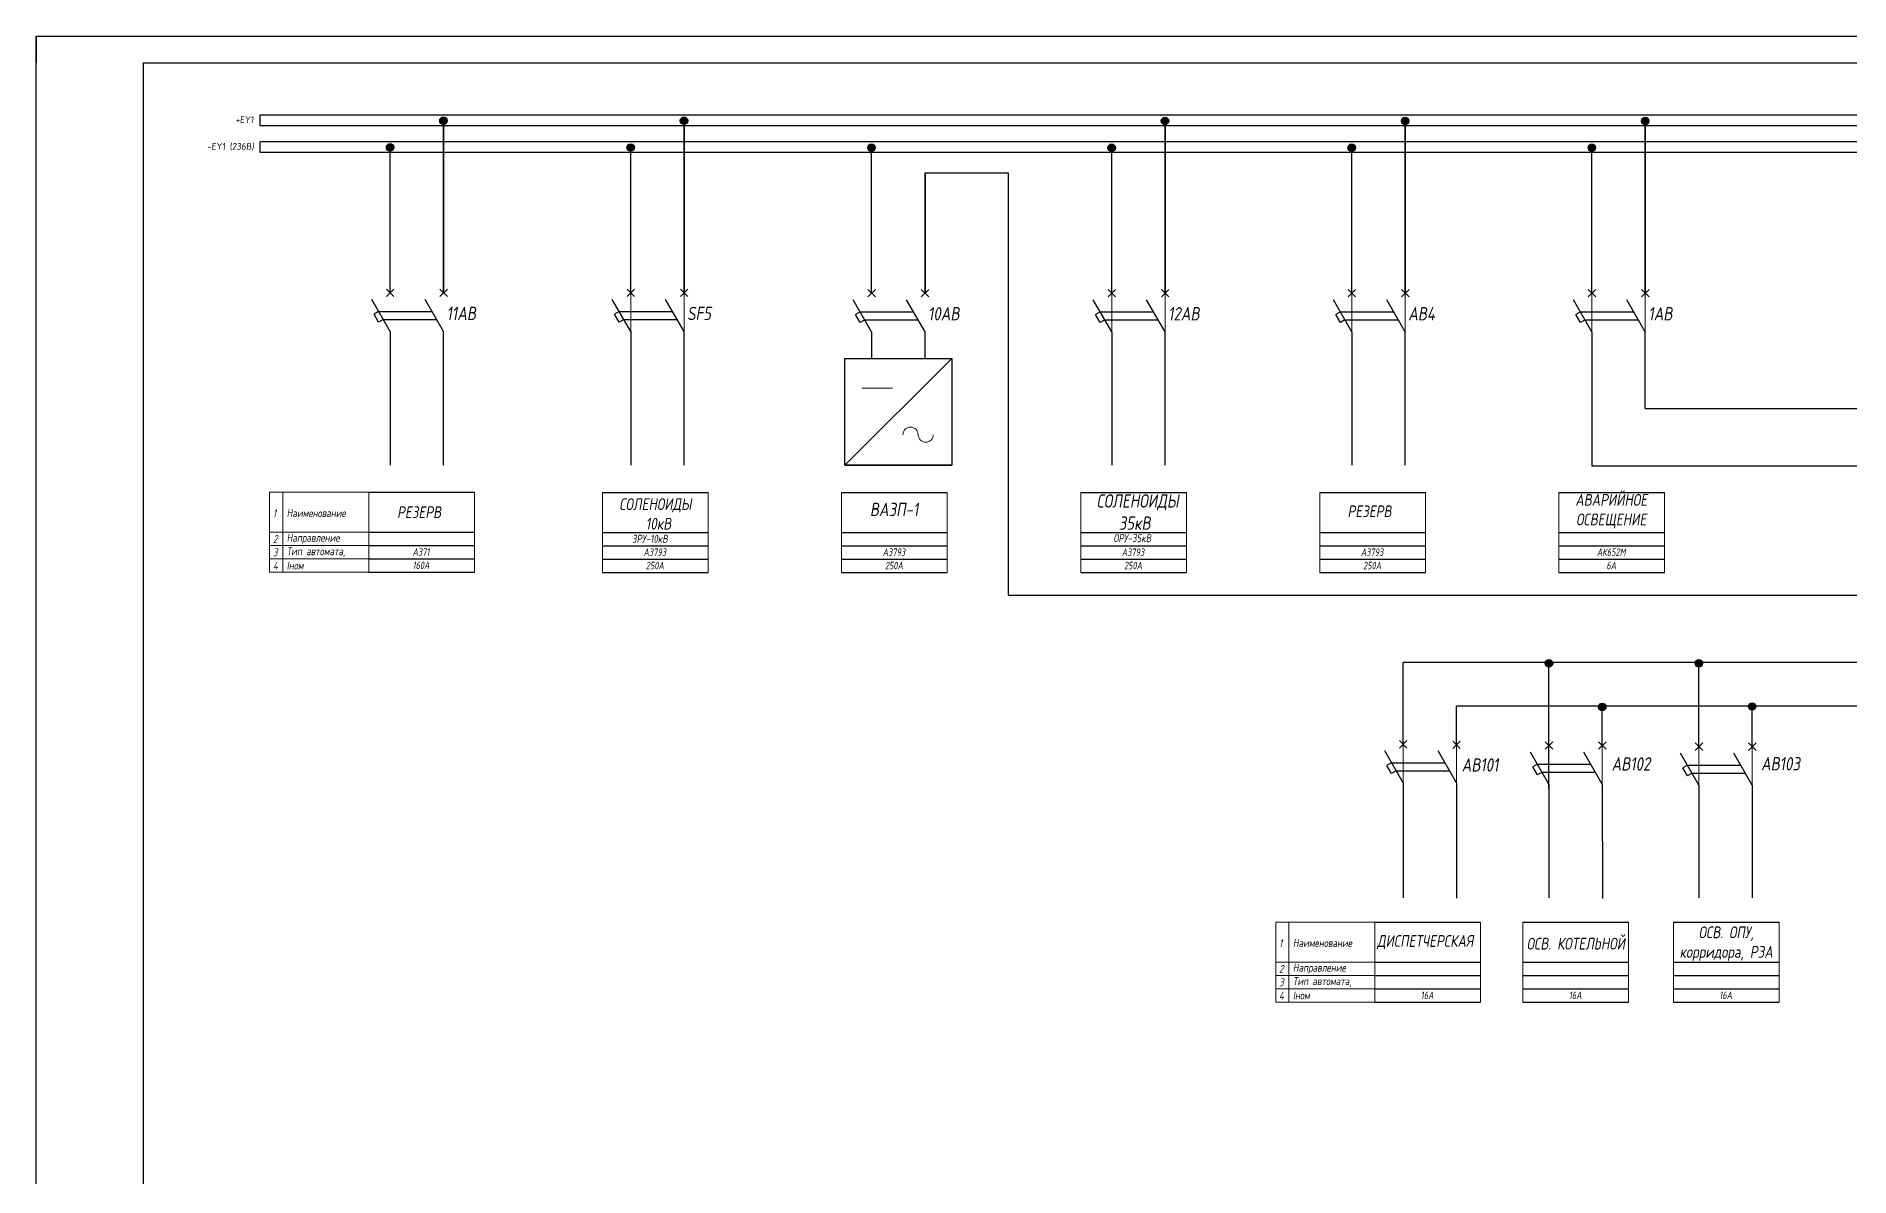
# Model space of a CAD drawing. Header units: millimetres. Extents: x 9 to 2240, y -207 to 4598.
# Drawn here: x 1147.5 to 1487.4, y 4384.5 to 4598.3 of the extents above; entities that cross this region are included whole.
import ezdxf

# ---------------------------------------------------------------- set-up
doc = ezdxf.new("R2010")
doc.units = ezdxf.units.MM
doc.layers.add('Разрывы', color=10, linetype='Continuous')
doc.styles.add('eskdw', font='', dxfattribs={"oblique": 10})
doc.styles.add('GOST', font='', dxfattribs={"oblique": 10, "height": 2.5})
doc.styles.get("Standard").update_dxf_attribs({"font": '', "oblique": 10, "height": 2.5})
doc.styles.add('Гост', font='', dxfattribs={"oblique": 10, "height": 1.4})
doc.styles.add('Шины', font='', dxfattribs={"oblique": 5, "height": 1.2})
doc.styles.get('eskdw').set_extended_font_data('GOST type A')
doc.styles.get('GOST').set_extended_font_data('GOST type A')
doc.styles.get('Standard').set_extended_font_data('GOST type A')
doc.styles.get('Гост').set_extended_font_data('GOST type A')
doc.styles.get('Шины').set_extended_font_data('GOST type B')

msp = doc.modelspace()

# ---------------------------------------------------------------- hatches: boundary and pattern name
for points in [[(1224.52, 4582.49, 1), (1223.12, 4582.49, 1)], [(1269.61, 4582.48, 1), (1268.21, 4582.48, 1)], [(1359.76, 4582.43, 1), (1358.36, 4582.43, 1)], [(1404.76, 4582.43, 1), (1403.36, 4582.43, 1)], [(1449.76, 4582.43, 1), (1448.36, 4582.43, 1)], [(1214.53, 4577.48, 1), (1213.13, 4577.48, 1)], [(1214.53, 4577.48, 1), (1213.13, 4577.48, 1)], [(1259.61, 4577.47, 1), (1258.21, 4577.47, 1)], [(1259.61, 4577.47, 1), (1258.21, 4577.47, 1)], [(1304.76, 4577.42, 1), (1303.36, 4577.42, 1)], [(1304.76, 4577.42, 1), (1303.36, 4577.42, 1)], [(1349.76, 4577.42, 1), (1348.36, 4577.42, 1)], [(1349.76, 4577.42, 1), (1348.36, 4577.42, 1)], [(1394.76, 4577.42, 1), (1393.36, 4577.42, 1)], [(1394.76, 4577.42, 1), (1393.36, 4577.42, 1)], [(1439.76, 4577.42, 1), (1438.36, 4577.42, 1)], [(1439.76, 4577.42, 1), (1438.36, 4577.42, 1)], [(1431.72, 4480.77, 1), (1430.32, 4480.77, 1)], [(1431.72, 4480.77, 1), (1430.32, 4480.77, 1)], [(1431.72, 4480.77, 1), (1430.32, 4480.77, 1)], [(1459.81, 4480.76, 1), (1458.41, 4480.76, 1)], [(1459.81, 4480.76, 1), (1458.41, 4480.76, 1)], [(1459.81, 4480.76, 1), (1458.41, 4480.76, 1)], [(1441.71, 4472.6, 1), (1440.31, 4472.6, 1)], [(1441.71, 4472.6, 1), (1440.31, 4472.6, 1)], [(1441.71, 4472.6, 1), (1440.31, 4472.6, 1)], [(1469.81, 4472.67, 1), (1468.41, 4472.67, 1)], [(1469.81, 4472.67, 1), (1468.41, 4472.67, 1)], [(1469.81, 4472.67, 1), (1468.41, 4472.67, 1)]]:
    msp.add_hatch(color=256).paths.add_polyline_path(points)

# ---------------------------------------------------------------- linework, layer by layer
for p, q in [((1147.52, 4023.95), (1147.52, 4598.32)), ((1147.52, 4598.32), (1147.52, 4593.32)), ((1147.52, 4598.32), (2240.14, 4598.32)), ((1167.52, 4593.32), (1167.52, 4029.31)), ((1167.52, 4593.32), (1357.52, 4593.32)), ((1357.52, 4593.32), (1567.52, 4593.32)), ((1615.09, 4583.53), (1189.5, 4583.53)), ((1189.5, 4581.53), (1189.5, 4583.53)), ((1615.09, 4581.53), (1189.5, 4581.53)), ((1223.85, 4582.46), (1223.85, 4550.22)), ((1223.85, 4550.22), (1223.85, 4582.46)), ((1268.94, 4582.45), (1268.94, 4550.21)), ((1268.94, 4550.21), (1268.94, 4582.45)), ((1359.08, 4582.4), (1359.08, 4550.16)), ((1359.08, 4550.16), (1359.08, 4582.4)), ((1404.08, 4582.4), (1404.08, 4550.16)), ((1404.08, 4550.16), (1404.08, 4582.4)), ((1449.08, 4582.4), (1449.08, 4550.16)), ((1449.08, 4550.16), (1449.08, 4582.4)), ((1615.09, 4578.53), (1189.5, 4578.53)), ((1189.5, 4576.53), (1189.5, 4578.53)), ((1615.09, 4576.53), (1189.5, 4576.53)), ((1213.85, 4550.22), (1213.85, 4577.66)), ((1213.85, 4550.22), (1213.85, 4577.66)), ((1258.94, 4550.21), (1258.94, 4577.65)), ((1258.94, 4550.21), (1258.94, 4577.65)), ((1304.08, 4550.16), (1304.08, 4577.6)), ((1304.08, 4550.16), (1304.08, 4577.6)), ((1349.08, 4550.16), (1349.08, 4577.6)), ((1349.08, 4550.16), (1349.08, 4577.6)), ((1394.08, 4550.16), (1394.08, 4577.6)), ((1394.08, 4550.16), (1394.08, 4577.6)), ((1439.08, 4550.16), (1439.08, 4577.6)), ((1439.08, 4550.16), (1439.08, 4577.6)), ((1314.08, 4572.73), (1314.08, 4550.16)), ((1314.08, 4550.16), (1314.08, 4572.73)), ((1314.08, 4572.73), (1329.65, 4572.73)), ((1329.65, 4572.73), (1329.65, 4493.54)), ((1213.14, 4549.51), (1214.56, 4550.93)), ((1214.56, 4549.51), (1213.14, 4550.93)), ((1223.14, 4549.51), (1224.56, 4550.93)), ((1224.56, 4549.51), (1223.14, 4550.93)), ((1258.23, 4549.51), (1259.64, 4550.92)), ((1259.64, 4549.51), (1258.23, 4550.92)), ((1268.23, 4549.51), (1269.64, 4550.92)), ((1269.64, 4549.51), (1268.23, 4550.92)), ((1213.85, 4542.99), (1210.38, 4548.99)), ((1223.85, 4542.99), (1220.38, 4548.99)), ((1258.94, 4542.98), (1255.47, 4548.98)), ((1268.94, 4542.98), (1265.47, 4548.98)), ((1304.08, 4542.93), (1300.62, 4548.93)), ((1303.38, 4549.45), (1304.79, 4550.87)), ((1304.79, 4549.45), (1303.38, 4550.87)), ((1314.08, 4542.93), (1310.62, 4548.93)), ((1313.38, 4549.45), (1314.79, 4550.87)), ((1314.79, 4549.45), (1313.38, 4550.87)), ((1349.08, 4542.93), (1345.62, 4548.93)), ((1348.38, 4549.45), (1349.79, 4550.87)), ((1349.79, 4549.45), (1348.38, 4550.87)), ((1359.08, 4542.93), (1355.62, 4548.93)), ((1358.38, 4549.45), (1359.79, 4550.87)), ((1359.79, 4549.45), (1358.38, 4550.87)), ((1394.08, 4542.93), (1390.62, 4548.93)), ((1393.38, 4549.45), (1394.79, 4550.87)), ((1394.79, 4549.45), (1393.38, 4550.87)), ((1404.08, 4542.93), (1400.62, 4548.93)), ((1403.38, 4549.45), (1404.79, 4550.87)), ((1404.79, 4549.45), (1403.38, 4550.87)), ((1439.08, 4542.93), (1435.62, 4548.93)), ((1438.38, 4549.45), (1439.79, 4550.87)), ((1439.79, 4549.45), (1438.38, 4550.87)), ((1449.08, 4542.93), (1445.62, 4548.93)), ((1448.38, 4549.45), (1449.79, 4550.87)), ((1449.79, 4549.45), (1448.38, 4550.87)), ((1211.68, 4546.74), (1210.82, 4546.24)), ((1211.68, 4544.74), (1210.82, 4546.24)), ((1211.68, 4546.74), (1221.68, 4546.74)), ((1212.55, 4545.24), (1211.68, 4544.74)), ((1212.55, 4545.24), (1222.55, 4545.24)), ((1221.25, 4547.49), (1221.25, 4547.49)), ((1256.77, 4546.73), (1255.9, 4546.23)), ((1256.77, 4544.73), (1255.9, 4546.23)), ((1256.77, 4546.73), (1266.77, 4546.73)), ((1257.64, 4545.23), (1256.77, 4544.73)), ((1257.64, 4545.23), (1267.64, 4545.23)), ((1266.34, 4547.48), (1266.34, 4547.48)), ((1301.92, 4546.68), (1301.05, 4546.18)), ((1301.92, 4544.68), (1301.05, 4546.18)), ((1301.92, 4546.68), (1311.92, 4546.68)), ((1302.79, 4545.18), (1301.92, 4544.68)), ((1302.79, 4545.18), (1312.79, 4545.18)), ((1311.49, 4547.43), (1311.49, 4547.43)), ((1346.92, 4546.68), (1346.05, 4546.18)), ((1346.92, 4544.68), (1346.05, 4546.18)), ((1346.92, 4546.68), (1356.92, 4546.68)), ((1347.79, 4545.18), (1346.92, 4544.68)), ((1347.79, 4545.18), (1357.79, 4545.18)), ((1356.49, 4547.43), (1356.49, 4547.43)), ((1391.92, 4546.68), (1391.05, 4546.18)), ((1391.92, 4544.68), (1391.05, 4546.18)), ((1391.92, 4546.68), (1401.92, 4546.68)), ((1392.79, 4545.18), (1391.92, 4544.68)), ((1392.79, 4545.18), (1402.79, 4545.18)), ((1401.49, 4547.43), (1401.49, 4547.43)), ((1436.92, 4546.68), (1436.05, 4546.18)), ((1436.92, 4544.68), (1436.05, 4546.18)), ((1436.92, 4546.68), (1446.92, 4546.68)), ((1437.79, 4545.18), (1436.92, 4544.68)), ((1437.79, 4545.18), (1447.79, 4545.18)), ((1446.49, 4547.43), (1446.49, 4547.43)), ((1213.85, 4542.99), (1213.85, 4517.93)), ((1223.85, 4517.93), (1223.85, 4542.99)), ((1258.94, 4542.98), (1258.94, 4517.93)), ((1268.94, 4517.93), (1268.94, 4542.98)), ((1304.08, 4542.93), (1304.08, 4537.93)), ((1314.08, 4537.93), (1314.08, 4542.93)), ((1349.08, 4542.93), (1349.08, 4517.93)), ((1359.08, 4517.93), (1359.08, 4542.93)), ((1394.08, 4542.93), (1394.08, 4517.93)), ((1404.08, 4517.93), (1404.08, 4542.93)), ((1439.08, 4542.93), (1439.08, 4517.77)), ((1449.08, 4528.51), (1449.08, 4542.93)), ((1299.08, 4517.93), (1319.08, 4537.93)), ((1319.08, 4537.93), (1319.08, 4517.93)), ((1449.08, 4528.51), (1523.56, 4528.51)), ((1299.08, 4517.93), (1319.08, 4517.93)), ((1309.08, 4517.93), (1311.58, 4517.93)), ((1439.08, 4517.77), (1512.7, 4517.77)), ((1209.82, 4512.85), (1229.63, 4512.85)), ((1253.64, 4512.82), (1273.45, 4512.82)), ((1298.45, 4512.82), (1318.26, 4512.82)), ((1343.26, 4512.82), (1363.07, 4512.82)), ((1388.07, 4512.82), (1407.88, 4512.82)), ((1432.88, 4512.82), (1452.69, 4512.82)), ((1209.82, 4505.35), (1229.63, 4505.35)), ((1253.64, 4505.32), (1273.45, 4505.32)), ((1298.45, 4505.32), (1318.26, 4505.32)), ((1343.26, 4505.32), (1363.07, 4505.32)), ((1388.07, 4505.32), (1407.88, 4505.32)), ((1432.88, 4505.32), (1452.69, 4505.32)), ((1209.82, 4502.85), (1229.63, 4502.85)), ((1209.82, 4500.35), (1229.63, 4500.35)), ((1253.64, 4502.82), (1273.45, 4502.82)), ((1253.64, 4500.32), (1273.45, 4500.32)), ((1298.45, 4502.82), (1318.26, 4502.82)), ((1298.45, 4500.32), (1318.26, 4500.32)), ((1343.26, 4502.82), (1363.07, 4502.82)), ((1343.26, 4500.32), (1363.07, 4500.32)), ((1388.07, 4502.82), (1407.88, 4502.82)), ((1388.07, 4500.32), (1407.88, 4500.32)), ((1432.88, 4502.82), (1452.69, 4502.82)), ((1432.88, 4500.32), (1452.69, 4500.32)), ((1209.82, 4497.85), (1229.63, 4497.85)), ((1209.82, 4497.85), (1229.63, 4497.85)), ((1253.64, 4497.82), (1273.45, 4497.82)), ((1253.64, 4497.82), (1273.45, 4497.82)), ((1298.45, 4497.82), (1318.26, 4497.82)), ((1298.45, 4497.82), (1318.26, 4497.82)), ((1343.26, 4497.82), (1363.07, 4497.82)), ((1343.26, 4497.82), (1363.07, 4497.82)), ((1388.07, 4497.82), (1407.88, 4497.82)), ((1388.07, 4497.82), (1407.88, 4497.82)), ((1432.88, 4497.82), (1452.69, 4497.82)), ((1432.88, 4497.82), (1452.69, 4497.82)), ((1329.65, 4493.54), (1568.97, 4493.54)), ((1512.7, 4480.92), (1403.69, 4480.92)), ((1403.69, 4470.58), (1403.69, 4480.92)), ((1431.02, 4457.22), (1431.02, 4480.92)), ((1459.13, 4475.02), (1459.13, 4480.72)), ((1413.69, 4465.58), (1413.7, 4472.74)), ((1523.57, 4472.74), (1413.7, 4472.74)), ((1441.02, 4465.36), (1441.02, 4472.74)), ((1459.13, 4465.27), (1459.13, 4476.07)), ((1469.13, 4465.16), (1469.13, 4472.74)), ((1403.69, 4465.58), (1403.69, 4470.58)), ((1403.69, 4465.58), (1403.69, 4470.58)), ((1431.02, 4465.36), (1431.02, 4470.36)), ((1431.02, 4465.36), (1431.02, 4470.36)), ((1459.13, 4465.16), (1459.13, 4470.16)), ((1459.13, 4465.16), (1459.13, 4470.16)), ((1402.98, 4464.87), (1404.4, 4466.29)), ((1404.4, 4464.87), (1402.98, 4466.29)), ((1412.98, 4464.77), (1414.4, 4466.18)), ((1414.4, 4464.77), (1412.98, 4466.18)), ((1430.31, 4464.65), (1431.72, 4466.07)), ((1431.72, 4464.65), (1430.31, 4466.07)), ((1440.31, 4464.65), (1441.72, 4466.07)), ((1441.72, 4464.65), (1440.31, 4466.07)), ((1403.69, 4458.34), (1400.23, 4464.34)), ((1413.69, 4458.34), (1410.23, 4464.34)), ((1431.02, 4458.13), (1427.55, 4464.13)), ((1441.02, 4458.13), (1437.55, 4464.13)), ((1459.13, 4457.92), (1455.66, 4463.92)), ((1458.42, 4464.45), (1459.84, 4465.86)), ((1459.84, 4464.45), (1458.42, 4465.86)), ((1469.13, 4457.92), (1465.66, 4463.92)), ((1468.42, 4464.45), (1469.84, 4465.86)), ((1469.84, 4464.45), (1468.42, 4465.86)), ((1401.53, 4462.09), (1400.66, 4461.59)), ((1401.53, 4460.09), (1400.66, 4461.59)), ((1401.53, 4462.09), (1411.53, 4462.09)), ((1402.39, 4460.59), (1401.53, 4460.09)), ((1402.39, 4460.59), (1412.39, 4460.59)), ((1428.85, 4461.88), (1427.99, 4461.38)), ((1428.85, 4459.88), (1427.99, 4461.38)), ((1428.85, 4461.88), (1438.85, 4461.88)), ((1429.72, 4460.38), (1428.85, 4459.88)), ((1429.72, 4460.38), (1439.72, 4460.38)), ((1456.96, 4461.67), (1456.1, 4461.17)), ((1456.96, 4459.67), (1456.1, 4461.17)), ((1456.96, 4461.67), (1466.96, 4461.67)), ((1457.83, 4460.17), (1456.96, 4459.67)), ((1457.83, 4460.17), (1467.83, 4460.17)), ((1403.69, 4458.34), (1403.69, 4436.81)), ((1413.69, 4458.34), (1413.69, 4436.75)), ((1431.02, 4458.13), (1431.01, 4436.81)), ((1441.02, 4458.13), (1441.03, 4436.68)), ((1459.13, 4457.92), (1459.13, 4436.81)), ((1469.13, 4457.92), (1469.13, 4436.8)), ((1398.39, 4432.26), (1418.2, 4432.26)), ((1426.14, 4432.26), (1445.95, 4432.26)), ((1454.33, 4432.26), (1474.14, 4432.26)), ((1398.39, 4424.76), (1418.2, 4424.76)), ((1398.39, 4422.26), (1418.2, 4422.26)), ((1426.14, 4424.76), (1445.95, 4424.76)), ((1426.14, 4422.26), (1445.95, 4422.26)), ((1454.33, 4424.76), (1474.14, 4424.76)), ((1454.33, 4422.26), (1474.14, 4422.26)), ((1398.39, 4419.76), (1418.2, 4419.76)), ((1426.14, 4419.76), (1445.95, 4419.76)), ((1454.33, 4419.76), (1474.14, 4419.76)), ((1398.39, 4417.26), (1418.2, 4417.26)), ((1398.39, 4417.26), (1418.2, 4417.26)), ((1426.14, 4417.26), (1445.95, 4417.26)), ((1426.14, 4417.26), (1445.95, 4417.26)), ((1454.33, 4417.26), (1474.14, 4417.26)), ((1454.33, 4417.26), (1474.14, 4417.26))]:
    msp.add_line(p, q)
at = {"color": 0}
for p, q in [((1299.08, 4537.93), (1319.08, 4537.93)), ((1299.08, 4517.93), (1299.08, 4537.93)), ((1319.08, 4517.93), (1299.08, 4517.93))]:
    msp.add_line(p, q, dxfattribs=at)
at = {"lineweight": 15}
msp.add_line((1302.3, 4532.35), (1307.99, 4532.35), dxfattribs=at)
at = {"lineweight": 9}
for p, q in [((1191.25, 4512.85), (1209.82, 4512.85)), ((1191.25, 4512.85), (1191.25, 4497.85)), ((1193.7, 4512.85), (1193.7, 4497.85)), ((1209.82, 4512.85), (1209.82, 4497.85)), ((1229.63, 4512.85), (1229.63, 4497.85)), ((1229.63, 4512.85), (1229.63, 4497.85)), ((1253.64, 4512.82), (1253.64, 4497.82)), ((1273.45, 4512.82), (1273.45, 4497.82)), ((1273.45, 4512.82), (1273.45, 4497.82)), ((1298.45, 4512.82), (1298.45, 4497.82)), ((1318.26, 4512.82), (1318.26, 4497.82)), ((1318.26, 4512.82), (1318.26, 4497.82)), ((1343.26, 4512.82), (1343.26, 4497.82)), ((1363.07, 4512.82), (1363.07, 4497.82)), ((1363.07, 4512.82), (1363.07, 4497.82)), ((1388.07, 4512.82), (1388.07, 4497.82)), ((1407.88, 4512.82), (1407.88, 4497.82)), ((1407.88, 4512.82), (1407.88, 4497.82)), ((1432.88, 4512.82), (1432.88, 4497.82)), ((1452.69, 4512.82), (1452.69, 4497.82)), ((1452.69, 4512.82), (1452.69, 4497.82)), ((1191.25, 4505.35), (1209.82, 4505.35)), ((1191.25, 4502.85), (1209.82, 4502.85)), ((1191.25, 4500.35), (1209.82, 4500.35)), ((1191.25, 4497.85), (1209.82, 4497.85)), ((1191.25, 4497.85), (1209.82, 4497.85)), ((1379.82, 4432.26), (1398.39, 4432.26)), ((1379.82, 4432.26), (1379.82, 4417.26)), ((1382.27, 4432.26), (1382.27, 4417.26)), ((1398.39, 4432.26), (1398.39, 4417.26)), ((1418.2, 4432.26), (1418.2, 4417.26)), ((1418.2, 4432.26), (1418.2, 4417.26)), ((1426.14, 4432.26), (1426.14, 4417.26)), ((1445.95, 4432.26), (1445.95, 4417.26)), ((1445.95, 4432.26), (1445.95, 4417.26)), ((1454.33, 4432.26), (1454.33, 4417.26)), ((1474.14, 4432.26), (1474.14, 4417.26)), ((1474.14, 4432.26), (1474.14, 4417.26)), ((1379.82, 4424.76), (1398.39, 4424.76)), ((1379.82, 4422.26), (1398.39, 4422.26)), ((1379.82, 4419.76), (1398.39, 4419.76)), ((1379.82, 4417.26), (1398.39, 4417.26)), ((1379.82, 4417.26), (1398.39, 4417.26))]:
    msp.add_line(p, q, dxfattribs=at)
for centre in [(1223.82, 4582.49), (1268.91, 4582.48), (1359.06, 4582.43), (1404.06, 4582.43), (1449.06, 4582.43), (1213.83, 4577.48), (1213.83, 4577.48), (1258.91, 4577.47), (1258.91, 4577.47), (1304.06, 4577.42), (1304.06, 4577.42), (1349.06, 4577.42), (1349.06, 4577.42), (1394.06, 4577.42), (1394.06, 4577.42), (1439.06, 4577.42), (1439.06, 4577.42), (1431.02, 4480.77), (1431.02, 4480.77), (1431.02, 4480.77), (1459.11, 4480.76), (1459.11, 4480.76), (1459.11, 4480.76), (1441.01, 4472.6), (1441.01, 4472.6), (1441.01, 4472.6), (1469.11, 4472.67), (1469.11, 4472.67), (1469.11, 4472.67)]:
    msp.add_circle(centre, 0.7)
at = {"lineweight": 15}
for centre, start, end in [((1311.37, 4523.63), 0, 180), ((1314.22, 4523.63), 180, 0)]:
    msp.add_arc(centre, 1.42, start, end, dxfattribs=at)
at = {"layer": 'Разрывы', "lineweight": 13}
for p, q in [((1258.94, 4550.21), (1258.94, 4542.98)), ((1268.94, 4550.21), (1268.94, 4542.98)), ((1349.08, 4550.16), (1349.08, 4542.93)), ((1359.08, 4550.16), (1359.08, 4542.93)), ((1394.08, 4550.16), (1394.08, 4542.93)), ((1404.08, 4550.16), (1404.08, 4542.93)), ((1439.08, 4550.16), (1439.08, 4542.93)), ((1449.08, 4550.16), (1449.08, 4542.93)), ((1403.69, 4465.58), (1403.69, 4458.34)), ((1403.69, 4465.58), (1403.69, 4458.34)), ((1403.69, 4465.58), (1403.69, 4458.34)), ((1403.69, 4465.58), (1403.69, 4458.34)), ((1413.69, 4465.58), (1413.69, 4458.34)), ((1413.69, 4465.58), (1413.69, 4458.34)), ((1413.69, 4465.58), (1413.69, 4458.34)), ((1413.69, 4465.58), (1413.69, 4458.34)), ((1431.02, 4465.36), (1431.02, 4458.13)), ((1431.02, 4465.36), (1431.02, 4465.36)), ((1441.02, 4465.36), (1441.02, 4458.13)), ((1441.02, 4465.36), (1441.02, 4458.13)), ((1459.13, 4465.16), (1459.13, 4457.92)), ((1459.13, 4465.16), (1459.13, 4457.92)), ((1459.13, 4465.16), (1459.13, 4457.92)), ((1459.13, 4465.16), (1459.13, 4457.92)), ((1469.13, 4465.16), (1469.13, 4457.92)), ((1469.13, 4465.16), (1469.13, 4457.92))]:
    msp.add_line(p, q, dxfattribs=at)

# ---------------------------------------------------------------- texts
at = {"style": 'GOST', "oblique": 10}
for s, p in [('11АВ', (1224.4, 4545.11)), ('SF5', (1269.49, 4545.1)), ('10АВ', (1314.64, 4545.05)), ('12АВ', (1359.64, 4545.05)), ('АВ4', (1404.64, 4545.05)), ('1АВ', (1449.64, 4545.05)), ('ВАЗП-1', (1303.76, 4508.36)), ('АВ101', (1414.66, 4460.47)), ('АВ102', (1442.76, 4460.66)), ('АВ103', (1470.76, 4460.69))]:
    msp.add_text(s, height=2.5, dxfattribs=at).set_placement(p)
at = {"lineweight": 9, "style": 'eskdw', "oblique": 15}
for s, p in [('1', (1191.84, 4508.14)), ('2', (1191.84, 4503.31)), ('3', (1191.84, 4500.81)), ('4', (1191.84, 4498.31)), ('1', (1380.41, 4427.55)), ('2', (1380.41, 4422.72)), ('3', (1380.41, 4420.22)), ('4', (1380.41, 4417.72))]:
    msp.add_text(s, height=1.5, dxfattribs=at).set_placement(p)
at = {"lineweight": 9, "char_height": 1.2, "attachment_point": 1, "style": 'Шины'}
for s, width, insert in [(' +{\\H1.0833x;EY1}', 7.2274, (1184.16, 4583.33)), (' -{\\H1.0833x;EY1 (236В)}', 11.8735, (1178.83, 4578.33))]:
    msp.add_mtext_dynamic_manual_height_columns(s, width=width, gutter_width=6, heights=[0], dxfattribs=dict(at, insert=insert))
at = {"lineweight": 9, "char_height": 2.2, "attachment_point": 5, "style": 'Гост'}
for s, insert, width in [('\\pl-0.99;РЕЗЕРВ', (1219.76, 4509.09), 20), ('{\\fGOST type A|b0|i0|c204|p34;СОЛЕНОИДЫ\\P \\fGOST type A|b0|i0|c0|p34;10\\fGOST type A|b0|i0|c204|p34;кВ}', (1263.55, 4508.77), 19.8083), ('\\pl-0.99;РЕЗЕРВ', (1397.88, 4509.27), 20), ('{\\fGOST type A|b0|i0|c204|p34;АВАРИЙНОЕ\\PОСВЕЩЕНИЕ}', (1442.69, 4509.27), 20), ('\\pl-0.99;ДИСПЕТЧЕРСКАЯ', (1408.33, 4428.49), 20), ('{\\fGOST type A|b0|i0|c204|p34;ОСВ\\fGOST type A|b0|i0|c0|p34;. \\fGOST type A|b0|i0|c204|p34;КОТЕЛЬНОЙ}', (1436.05, 4428.21), 19.8083), ('{\\fGOST type A|b0|i0|c204|p34;ОСВ\\fGOST type A|b0|i0|c0|p34;. \\fGOST type A|b0|i0|c204|p34;ОПУ\\fGOST type A|b0|i0|c0|p34;, \\fGOST type A|b0|i0|c204|p34;корридора\\fGOST type A|b0|i0|c0|p34;, \\fGOST type A|b0|i0|c204|p34;РЗА}', (1464.24, 4428.21), 19.8083)]:
    msp.add_mtext(s, dxfattribs=dict(at, insert=insert, width=width))
at = {"insert": (1345.31, 4512.46), "char_height": 2.5, "attachment_point": 1, "style": 'GOST'}
msp.add_mtext_dynamic_manual_height_columns('\\pi0.92889;СОЛЕНОИДЫ \\P\\pi5.08479;35кВ', width=16.5887, gutter_width=12.5, heights=[8.33], dxfattribs=at)
at = {"lineweight": 9, "width": 20}
for s, insert, char_height, attachment_point in [('{\\fGOST type A|b0|i0|c204|p34;Наименование}', (1194.45, 4508.93), 1.5, 4), ('{\\fGOST type A|b0|i0|c204|p34;Направление}', (1194.45, 4504.1), 1.5, 4), ('{\\fGOST type A|b0|i0|c2|p34;Тип автомата, }', (1194.45, 4501.6), 1.5, 4), ('{\\fGOST 2.304 type A|b0|i0|c204|p34;А371}', (1219.63, 4501.64), 1.4, 5), ('{\\fGOST 2.304 type A|b0|i0|c204|p34;А3793}', (1263.45, 4501.6), 1.4, 5), ('{\\fGOST 2.304 type A|b0|i0|c204|p34;А3793}', (1308.26, 4501.6), 1.4, 5), ('{\\fGOST 2.304 type A|b0|i0|c204|p34;А3793}', (1353.07, 4501.6), 1.4, 5), ('{\\fGOST 2.304 type A|b0|i0|c204|p34;А3793}', (1397.88, 4501.6), 1.4, 5), ('{\\fGOST 2.304 type A|b0|i0|c204|p34;АК652М}', (1442.69, 4501.6), 1.4, 5), ('{\\fGOST type A|b0|i0|c2|p34;Iном}', (1194.45, 4499.1), 1.5, 4), ('{\\fGOST 2.304 type A|b0|i0|c204|p34;160А}', (1219.63, 4499.14), 1.4, 5), ('{\\fGOST 2.304 type A|b0|i0|c204|p34;250А}', (1263.45, 4499.1), 1.4, 5), ('{\\fGOST 2.304 type A|b0|i0|c204|p34;250А}', (1308.26, 4499.1), 1.4, 5), ('{\\fGOST 2.304 type A|b0|i0|c204|p34;250А}', (1353.07, 4499.1), 1.4, 5), ('{\\fGOST 2.304 type A|b0|i0|c204|p34;250А}', (1397.88, 4499.1), 1.4, 5), ('{\\fGOST 2.304 type A|b0|i0|c204|p34;6А}', (1442.69, 4499.1), 1.4, 5), ('{\\fGOST type A|b0|i0|c204|p34;Наименование}', (1383.03, 4428.34), 1.5, 4), ('{\\fGOST type A|b0|i0|c204|p34;Направление}', (1383.03, 4423.51), 1.5, 4), ('{\\fGOST type A|b0|i0|c2|p34;Тип автомата, }', (1383.03, 4421.01), 1.5, 4), ('{\\fGOST type A|b0|i0|c2|p34;Iном}', (1383.03, 4418.51), 1.5, 4), ('{\\fGOST 2.304 type A|b0|i0|c204|p34;16А}', (1408.2, 4418.54), 1.4, 5), ('{\\fGOST 2.304 type A|b0|i0|c204|p34;16А}', (1435.95, 4418.54), 1.4, 5), ('{\\fGOST 2.304 type A|b0|i0|c204|p34;16А}', (1464.14, 4418.54), 1.4, 5)]:
    msp.add_mtext(s, dxfattribs=dict(at, insert=insert, char_height=char_height, attachment_point=attachment_point))
at = {"char_height": 2.5, "width": 19.8083, "attachment_point": 1, "style": 'GOST'}
for s, insert in [('\\pi6.02475;{\\H0.6x;ЗРУ-10кВ}', (1253.15, 4504.86)), ('\\pi5.97118;{\\H0.6x;ОРУ-35кВ}', (1343.42, 4504.97))]:
    msp.add_mtext(s, dxfattribs=dict(at, insert=insert))

doc.saveas('drawing.dxf')
